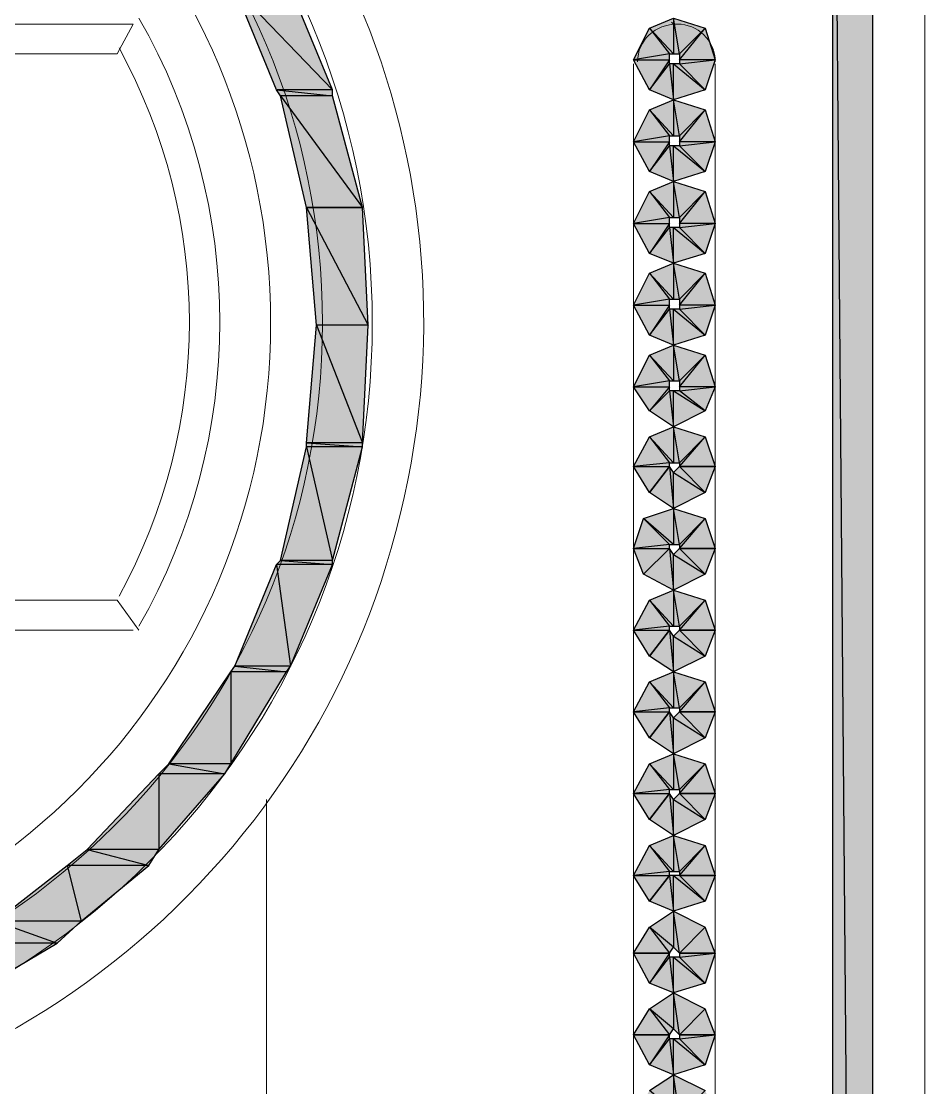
# Model space of a CAD drawing. Header units: millimetres. Extents: x 53 to 176, y -29 to 32.
# Drawn here: x 115.467 to 116.102, y -14.493 to -13.746 of the extents above; entities that cross this region are included whole.
import ezdxf

# ---------------------------------------------------------------- set-up
doc = ezdxf.new("R2010")
doc.units = ezdxf.units.MM
doc.layers.add('15 - Quadro de medição', color=6, linetype='Continuous')

msp = doc.modelspace()

# ---------------------------------------------------------------- hatches: boundary and pattern name
at = {"layer": '15 - Quadro de medição', "true_color": 0x000007}
h = msp.add_hatch(color=7, dxfattribs=at)
h.paths.add_polyline_path([(116.06382, -13.39693), (116.03588, -13.39693), (116.06382, -16.73937)])
h.paths.add_polyline_path([(116.03588, -13.39693), (116.06382, -16.73937), (116.03588, -16.73937)])
h = msp.add_hatch(color=7, dxfattribs=at)
h.paths.add_polyline_path([(115.65596, -13.72237), (115.61685, -13.72237), (115.6853, -13.79361)])
h.paths.add_polyline_path([(115.61685, -13.72237), (115.6853, -13.79361), (115.64619, -13.79361)])
h = msp.add_hatch(color=7, dxfattribs=at)
h.paths.add_polyline_path([(115.94649, -13.79361), (115.92833, -13.77545), (115.95347, -13.77266)])
h.paths.add_polyline_path([(115.92833, -13.77545), (115.95347, -13.77266), (115.92833, -13.77266)])
h.paths.add_polyline_path([(115.95347, -13.77266), (115.92833, -13.77266), (115.94649, -13.75031)])
h.paths.add_polyline_path([(115.92833, -13.77266), (115.94649, -13.75031), (115.92833, -13.76847)])
h.paths.add_polyline_path([(115.94649, -13.75031), (115.92833, -13.76847), (115.92414, -13.74332)])
h.paths.add_polyline_path([(115.92833, -13.76847), (115.92414, -13.74332), (115.92414, -13.76847)])
h.paths.add_polyline_path([(115.92414, -13.74332), (115.92414, -13.76847), (115.90738, -13.75031)])
h.paths.add_polyline_path([(115.92414, -13.76847), (115.90738, -13.75031), (115.92135, -13.76847)])
h.paths.add_polyline_path([(115.90738, -13.75031), (115.92135, -13.76847), (115.89621, -13.77266)])
h.paths.add_polyline_path([(115.92135, -13.76847), (115.89621, -13.77266), (115.92135, -13.77266)])
h.paths.add_polyline_path([(115.89621, -13.77266), (115.92135, -13.77266), (115.90738, -13.79361)])
h.paths.add_polyline_path([(115.92135, -13.77266), (115.90738, -13.79361), (115.92135, -13.77545)])
h.paths.add_polyline_path([(115.90738, -13.79361), (115.92135, -13.77545), (115.92414, -13.80059)])
h.paths.add_polyline_path([(115.92135, -13.77545), (115.92414, -13.80059), (115.92414, -13.77545)])
h.paths.add_polyline_path([(115.92414, -13.80059), (115.92414, -13.77545), (115.94649, -13.79361)])
h.paths.add_polyline_path([(115.92414, -13.77545), (115.94649, -13.79361), (115.92833, -13.77545)])
h = msp.add_hatch(color=7, dxfattribs=at)
h.paths.add_polyline_path([(115.6853, -13.79361), (115.64619, -13.79361), (115.6853, -13.7978)])
h.paths.add_polyline_path([(115.64619, -13.79361), (115.6853, -13.7978), (115.64898, -13.7978)])
h = msp.add_hatch(color=7, dxfattribs=at)
h.paths.add_polyline_path([(115.6853, -13.7978), (115.64898, -13.7978), (115.70625, -13.87602)])
h.paths.add_polyline_path([(115.64898, -13.7978), (115.70625, -13.87602), (115.66714, -13.87602)])
h = msp.add_hatch(color=7, dxfattribs=at)
h.paths.add_polyline_path([(115.94649, -13.85087), (115.92833, -13.83272), (115.95347, -13.82992)])
h.paths.add_polyline_path([(115.92833, -13.83272), (115.95347, -13.82992), (115.92833, -13.82992)])
h.paths.add_polyline_path([(115.95347, -13.82992), (115.92833, -13.82992), (115.94649, -13.80757)])
h.paths.add_polyline_path([(115.92833, -13.82992), (115.94649, -13.80757), (115.92833, -13.82573)])
h.paths.add_polyline_path([(115.94649, -13.80757), (115.92833, -13.82573), (115.92414, -13.80059)])
h.paths.add_polyline_path([(115.92833, -13.82573), (115.92414, -13.80059), (115.92414, -13.82573)])
h.paths.add_polyline_path([(115.92414, -13.80059), (115.92414, -13.82573), (115.90738, -13.80757)])
h.paths.add_polyline_path([(115.92414, -13.82573), (115.90738, -13.80757), (115.92135, -13.82573)])
h.paths.add_polyline_path([(115.90738, -13.80757), (115.92135, -13.82573), (115.89621, -13.82992)])
h.paths.add_polyline_path([(115.92135, -13.82573), (115.89621, -13.82992), (115.92135, -13.82992)])
h.paths.add_polyline_path([(115.89621, -13.82992), (115.92135, -13.82992), (115.90738, -13.85087)])
h.paths.add_polyline_path([(115.92135, -13.82992), (115.90738, -13.85087), (115.92135, -13.83272)])
h.paths.add_polyline_path([(115.90738, -13.85087), (115.92135, -13.83272), (115.92414, -13.85786)])
h.paths.add_polyline_path([(115.92135, -13.83272), (115.92414, -13.85786), (115.92414, -13.83272)])
h.paths.add_polyline_path([(115.92414, -13.85786), (115.92414, -13.83272), (115.94649, -13.85087)])
h.paths.add_polyline_path([(115.92414, -13.83272), (115.94649, -13.85087), (115.92833, -13.83272)])
h = msp.add_hatch(color=7, dxfattribs=at)
h.paths.add_polyline_path([(115.94649, -13.90814), (115.92833, -13.88998), (115.95347, -13.88719)])
h.paths.add_polyline_path([(115.92833, -13.88998), (115.95347, -13.88719), (115.92833, -13.88719)])
h.paths.add_polyline_path([(115.95347, -13.88719), (115.92833, -13.88719), (115.94649, -13.86484)])
h.paths.add_polyline_path([(115.92833, -13.88719), (115.94649, -13.86484), (115.92833, -13.883)])
h.paths.add_polyline_path([(115.94649, -13.86484), (115.92833, -13.883), (115.92414, -13.85786)])
h.paths.add_polyline_path([(115.92833, -13.883), (115.92414, -13.85786), (115.92414, -13.883)])
h.paths.add_polyline_path([(115.92414, -13.85786), (115.92414, -13.883), (115.90738, -13.86484)])
h.paths.add_polyline_path([(115.92414, -13.883), (115.90738, -13.86484), (115.92135, -13.883)])
h.paths.add_polyline_path([(115.90738, -13.86484), (115.92135, -13.883), (115.89621, -13.88719)])
h.paths.add_polyline_path([(115.92135, -13.883), (115.89621, -13.88719), (115.92135, -13.88719)])
h.paths.add_polyline_path([(115.89621, -13.88719), (115.92135, -13.88719), (115.90738, -13.90814)])
h.paths.add_polyline_path([(115.92135, -13.88719), (115.90738, -13.90814), (115.92135, -13.88998)])
h.paths.add_polyline_path([(115.90738, -13.90814), (115.92135, -13.88998), (115.92414, -13.91512)])
h.paths.add_polyline_path([(115.92135, -13.88998), (115.92414, -13.91512), (115.92414, -13.88998)])
h.paths.add_polyline_path([(115.92414, -13.91512), (115.92414, -13.88998), (115.94649, -13.90814)])
h.paths.add_polyline_path([(115.92414, -13.88998), (115.94649, -13.90814), (115.92833, -13.88998)])
h = msp.add_hatch(color=7, dxfattribs=at)
h.paths.add_polyline_path([(115.70625, -13.87602), (115.66714, -13.87602), (115.71044, -13.95842)])
h.paths.add_polyline_path([(115.66714, -13.87602), (115.71044, -13.95842), (115.67412, -13.95842)])
h = msp.add_hatch(color=7, dxfattribs=at)
h.paths.add_polyline_path([(115.94649, -13.96541), (115.92833, -13.94725), (115.95347, -13.94446)])
h.paths.add_polyline_path([(115.92833, -13.94725), (115.95347, -13.94446), (115.92833, -13.94446)])
h.paths.add_polyline_path([(115.95347, -13.94446), (115.92833, -13.94446), (115.94649, -13.92211)])
h.paths.add_polyline_path([(115.92833, -13.94446), (115.94649, -13.92211), (115.92833, -13.94027)])
h.paths.add_polyline_path([(115.94649, -13.92211), (115.92833, -13.94027), (115.92414, -13.91512)])
h.paths.add_polyline_path([(115.92833, -13.94027), (115.92414, -13.91512), (115.92414, -13.94027)])
h.paths.add_polyline_path([(115.92414, -13.91512), (115.92414, -13.94027), (115.90738, -13.92211)])
h.paths.add_polyline_path([(115.92414, -13.94027), (115.90738, -13.92211), (115.92135, -13.94027)])
h.paths.add_polyline_path([(115.90738, -13.92211), (115.92135, -13.94027), (115.89621, -13.94446)])
h.paths.add_polyline_path([(115.92135, -13.94027), (115.89621, -13.94446), (115.92135, -13.94446)])
h.paths.add_polyline_path([(115.89621, -13.94446), (115.92135, -13.94446), (115.90738, -13.96541)])
h.paths.add_polyline_path([(115.92135, -13.94446), (115.90738, -13.96541), (115.92135, -13.94725)])
h.paths.add_polyline_path([(115.90738, -13.96541), (115.92135, -13.94725), (115.92414, -13.97239)])
h.paths.add_polyline_path([(115.92135, -13.94725), (115.92414, -13.97239), (115.92414, -13.94725)])
h.paths.add_polyline_path([(115.92414, -13.97239), (115.92414, -13.94725), (115.94649, -13.96541)])
h.paths.add_polyline_path([(115.92414, -13.94725), (115.94649, -13.96541), (115.92833, -13.94725)])
h = msp.add_hatch(color=7, dxfattribs=at)
h.paths.add_polyline_path([(115.71044, -13.95842), (115.67412, -13.95842), (115.70625, -14.04083)])
h.paths.add_polyline_path([(115.67412, -13.95842), (115.70625, -14.04083), (115.66714, -14.04083)])
h = msp.add_hatch(color=7, dxfattribs=at)
h.paths.add_polyline_path([(115.94649, -14.01848), (115.92833, -14.00452), (115.95347, -14.00172)])
h.paths.add_polyline_path([(115.92833, -14.00452), (115.95347, -14.00172), (115.92833, -14.00172)])
h.paths.add_polyline_path([(115.95347, -14.00172), (115.92833, -14.00172), (115.94649, -13.97938)])
h.paths.add_polyline_path([(115.92833, -14.00172), (115.94649, -13.97938), (115.92833, -13.99753)])
h.paths.add_polyline_path([(115.94649, -13.97938), (115.92833, -13.99753), (115.92414, -13.97239)])
h.paths.add_polyline_path([(115.92833, -13.99753), (115.92414, -13.97239), (115.92414, -13.99753)])
h.paths.add_polyline_path([(115.92414, -13.97239), (115.92414, -13.99753), (115.90738, -13.97938)])
h.paths.add_polyline_path([(115.92414, -13.99753), (115.90738, -13.97938), (115.92135, -13.99753)])
h.paths.add_polyline_path([(115.90738, -13.97938), (115.92135, -13.99753), (115.89621, -14.00172)])
h.paths.add_polyline_path([(115.92135, -13.99753), (115.89621, -14.00172), (115.92135, -14.00172)])
h.paths.add_polyline_path([(115.89621, -14.00172), (115.92135, -14.00172), (115.90738, -14.01848)])
h.paths.add_polyline_path([(115.92135, -14.00172), (115.90738, -14.01848), (115.92135, -14.00452)])
h.paths.add_polyline_path([(115.90738, -14.01848), (115.92135, -14.00452), (115.92414, -14.02966)])
h.paths.add_polyline_path([(115.92135, -14.00452), (115.92414, -14.02966), (115.92414, -14.00452)])
h.paths.add_polyline_path([(115.92414, -14.02966), (115.92414, -14.00452), (115.94649, -14.01848)])
h.paths.add_polyline_path([(115.92414, -14.00452), (115.94649, -14.01848), (115.92833, -14.00452)])
h = msp.add_hatch(color=7, dxfattribs=at)
h.paths.add_polyline_path([(115.95347, -14.05759), (115.92833, -14.05759), (115.94649, -14.03664)])
h.paths.add_polyline_path([(115.92833, -14.05759), (115.94649, -14.03664), (115.92833, -14.0548)])
h.paths.add_polyline_path([(115.94649, -14.03664), (115.92833, -14.0548), (115.92414, -14.02966)])
h.paths.add_polyline_path([(115.92833, -14.0548), (115.92414, -14.02966), (115.92414, -14.0548)])
h.paths.add_polyline_path([(115.92414, -14.02966), (115.92414, -14.0548), (115.90738, -14.03664)])
h.paths.add_polyline_path([(115.92414, -14.0548), (115.90738, -14.03664), (115.92135, -14.0548)])
h.paths.add_polyline_path([(115.90738, -14.03664), (115.92135, -14.0548), (115.89621, -14.05759)])
h.paths.add_polyline_path([(115.92135, -14.0548), (115.89621, -14.05759), (115.92135, -14.05759)])
h.paths.add_polyline_path([(115.89621, -14.05759), (115.92135, -14.05759), (115.90738, -14.07575)])
h = msp.add_hatch(color=7, dxfattribs=at)
h.paths.add_polyline_path([(115.70625, -14.04363), (115.66714, -14.04363), (115.6853, -14.12324)])
h.paths.add_polyline_path([(115.66714, -14.04363), (115.6853, -14.12324), (115.64898, -14.12324)])
h = msp.add_hatch(color=7, dxfattribs=at)
h.paths.add_polyline_path([(115.70625, -14.04083), (115.66714, -14.04083), (115.70625, -14.04363)])
h.paths.add_polyline_path([(115.66714, -14.04083), (115.70625, -14.04363), (115.66714, -14.04363)])
h = msp.add_hatch(color=7, dxfattribs=at)
h.paths.add_polyline_path([(115.90738, -14.07575), (115.92135, -14.05759), (115.92414, -14.08693)])
h.paths.add_polyline_path([(115.92135, -14.05759), (115.92414, -14.08693), (115.92414, -14.06178)])
h.paths.add_polyline_path([(115.92414, -14.08693), (115.92414, -14.06178), (115.94649, -14.07575)])
h.paths.add_polyline_path([(115.92414, -14.06178), (115.94649, -14.07575), (115.92833, -14.05759)])
h.paths.add_polyline_path([(115.94649, -14.07575), (115.92833, -14.05759), (115.95347, -14.05759)])
h = msp.add_hatch(color=7, dxfattribs=at)
h.paths.add_polyline_path([(115.95347, -14.11486), (115.92833, -14.11486), (115.94649, -14.09391)])
h.paths.add_polyline_path([(115.92833, -14.11486), (115.94649, -14.09391), (115.92833, -14.11207)])
h.paths.add_polyline_path([(115.94649, -14.09391), (115.92833, -14.11207), (115.92414, -14.08693)])
h.paths.add_polyline_path([(115.92833, -14.11207), (115.92414, -14.08693), (115.92414, -14.11207)])
h.paths.add_polyline_path([(115.92414, -14.08693), (115.92414, -14.11207), (115.90319, -14.09391)])
h.paths.add_polyline_path([(115.92414, -14.11207), (115.90319, -14.09391), (115.92135, -14.11207)])
h.paths.add_polyline_path([(115.90319, -14.09391), (115.92135, -14.11207), (115.89621, -14.11486)])
h.paths.add_polyline_path([(115.92135, -14.11207), (115.89621, -14.11486), (115.92135, -14.11486)])
h.paths.add_polyline_path([(115.89621, -14.11486), (115.92135, -14.11486), (115.90319, -14.13302)])
h = msp.add_hatch(color=7, dxfattribs=at)
h.paths.add_polyline_path([(115.90319, -14.13302), (115.92135, -14.11486), (115.92414, -14.14419)])
h.paths.add_polyline_path([(115.92135, -14.11486), (115.92414, -14.14419), (115.92414, -14.11905)])
h.paths.add_polyline_path([(115.92414, -14.14419), (115.92414, -14.11905), (115.94649, -14.13302)])
h.paths.add_polyline_path([(115.92414, -14.11905), (115.94649, -14.13302), (115.92833, -14.11486)])
h.paths.add_polyline_path([(115.94649, -14.13302), (115.92833, -14.11486), (115.95347, -14.11486)])
h = msp.add_hatch(color=7, dxfattribs=at)
h.paths.add_polyline_path([(115.6853, -14.12604), (115.64619, -14.12604), (115.65596, -14.19727)])
h.paths.add_polyline_path([(115.64619, -14.12604), (115.65596, -14.19727), (115.61685, -14.19727)])
h = msp.add_hatch(color=7, dxfattribs=at)
h.paths.add_polyline_path([(115.6853, -14.12324), (115.64898, -14.12324), (115.6853, -14.12604)])
h.paths.add_polyline_path([(115.64898, -14.12324), (115.6853, -14.12604), (115.64619, -14.12604)])
h = msp.add_hatch(color=7, dxfattribs=at)
h.paths.add_polyline_path([(115.95347, -14.17213), (115.92833, -14.17213), (115.94649, -14.15118)])
h.paths.add_polyline_path([(115.92833, -14.17213), (115.94649, -14.15118), (115.92833, -14.16933)])
h.paths.add_polyline_path([(115.94649, -14.15118), (115.92833, -14.16933), (115.92414, -14.14419)])
h.paths.add_polyline_path([(115.92833, -14.16933), (115.92414, -14.14419), (115.92414, -14.16933)])
h.paths.add_polyline_path([(115.92414, -14.14419), (115.92414, -14.16933), (115.90738, -14.15118)])
h.paths.add_polyline_path([(115.92414, -14.16933), (115.90738, -14.15118), (115.92135, -14.16933)])
h.paths.add_polyline_path([(115.90738, -14.15118), (115.92135, -14.16933), (115.89621, -14.17213)])
h.paths.add_polyline_path([(115.92135, -14.16933), (115.89621, -14.17213), (115.92135, -14.17213)])
h.paths.add_polyline_path([(115.89621, -14.17213), (115.92135, -14.17213), (115.90738, -14.19029)])
h = msp.add_hatch(color=7, dxfattribs=at)
h.paths.add_polyline_path([(115.90738, -14.19029), (115.92135, -14.17213), (115.92414, -14.20146)])
h.paths.add_polyline_path([(115.92135, -14.17213), (115.92414, -14.20146), (115.92414, -14.17632)])
h.paths.add_polyline_path([(115.92414, -14.20146), (115.92414, -14.17632), (115.94649, -14.19029)])
h.paths.add_polyline_path([(115.92414, -14.17632), (115.94649, -14.19029), (115.92833, -14.17213)])
h.paths.add_polyline_path([(115.94649, -14.19029), (115.92833, -14.17213), (115.95347, -14.17213)])
h = msp.add_hatch(color=7, dxfattribs=at)
h.paths.add_polyline_path([(115.65317, -14.20146), (115.61406, -14.20146), (115.61406, -14.26571)])
h.paths.add_polyline_path([(115.61406, -14.20146), (115.61406, -14.26571), (115.57076, -14.26571)])
h = msp.add_hatch(color=7, dxfattribs=at)
h.paths.add_polyline_path([(115.65596, -14.19727), (115.61685, -14.19727), (115.65317, -14.20146)])
h.paths.add_polyline_path([(115.61685, -14.19727), (115.65317, -14.20146), (115.61406, -14.20146)])
h = msp.add_hatch(color=7, dxfattribs=at)
h.paths.add_polyline_path([(115.95347, -14.2294), (115.92833, -14.2294), (115.94649, -14.20844)])
h.paths.add_polyline_path([(115.92833, -14.2294), (115.94649, -14.20844), (115.92833, -14.2266)])
h.paths.add_polyline_path([(115.94649, -14.20844), (115.92833, -14.2266), (115.92414, -14.20146)])
h.paths.add_polyline_path([(115.92833, -14.2266), (115.92414, -14.20146), (115.92414, -14.2266)])
h.paths.add_polyline_path([(115.92414, -14.20146), (115.92414, -14.2266), (115.90738, -14.20844)])
h.paths.add_polyline_path([(115.92414, -14.2266), (115.90738, -14.20844), (115.92135, -14.2266)])
h.paths.add_polyline_path([(115.90738, -14.20844), (115.92135, -14.2266), (115.89621, -14.2294)])
h.paths.add_polyline_path([(115.92135, -14.2266), (115.89621, -14.2294), (115.92135, -14.2294)])
h.paths.add_polyline_path([(115.89621, -14.2294), (115.92135, -14.2294), (115.90738, -14.24755)])
h = msp.add_hatch(color=7, dxfattribs=at)
h.paths.add_polyline_path([(115.90738, -14.24755), (115.92135, -14.2294), (115.92414, -14.25873)])
h.paths.add_polyline_path([(115.92135, -14.2294), (115.92414, -14.25873), (115.92414, -14.23359)])
h.paths.add_polyline_path([(115.92414, -14.25873), (115.92414, -14.23359), (115.94649, -14.24755)])
h.paths.add_polyline_path([(115.92414, -14.23359), (115.94649, -14.24755), (115.92833, -14.2294)])
h.paths.add_polyline_path([(115.94649, -14.24755), (115.92833, -14.2294), (115.95347, -14.2294)])
h = msp.add_hatch(color=7, dxfattribs=at)
h.paths.add_polyline_path([(115.95347, -14.28666), (115.92833, -14.28666), (115.94649, -14.26571)])
h.paths.add_polyline_path([(115.92833, -14.28666), (115.94649, -14.26571), (115.92833, -14.28387)])
h.paths.add_polyline_path([(115.94649, -14.26571), (115.92833, -14.28387), (115.92414, -14.25873)])
h.paths.add_polyline_path([(115.92833, -14.28387), (115.92414, -14.25873), (115.92414, -14.28387)])
h.paths.add_polyline_path([(115.92414, -14.25873), (115.92414, -14.28387), (115.90738, -14.26571)])
h.paths.add_polyline_path([(115.92414, -14.28387), (115.90738, -14.26571), (115.92135, -14.28387)])
h.paths.add_polyline_path([(115.90738, -14.26571), (115.92135, -14.28387), (115.89621, -14.28666)])
h.paths.add_polyline_path([(115.92135, -14.28387), (115.89621, -14.28666), (115.92135, -14.28666)])
h.paths.add_polyline_path([(115.89621, -14.28666), (115.92135, -14.28666), (115.90738, -14.30482)])
h = msp.add_hatch(color=7, dxfattribs=at)
h.paths.add_polyline_path([(115.61406, -14.26571), (115.57076, -14.26571), (115.60987, -14.27269)])
h.paths.add_polyline_path([(115.57076, -14.26571), (115.60987, -14.27269), (115.56378, -14.27269)])
h = msp.add_hatch(color=7, dxfattribs=at)
h.paths.add_polyline_path([(115.60987, -14.27269), (115.56378, -14.27269), (115.56378, -14.32577)])
h.paths.add_polyline_path([(115.56378, -14.27269), (115.56378, -14.32577), (115.51349, -14.32577)])
h = msp.add_hatch(color=7, dxfattribs=at)
h.paths.add_polyline_path([(115.90738, -14.30482), (115.92135, -14.28666), (115.92414, -14.31599)])
h.paths.add_polyline_path([(115.92135, -14.28666), (115.92414, -14.31599), (115.92414, -14.29085)])
h.paths.add_polyline_path([(115.92414, -14.31599), (115.92414, -14.29085), (115.94649, -14.30482)])
h.paths.add_polyline_path([(115.92414, -14.29085), (115.94649, -14.30482), (115.92833, -14.28666)])
h.paths.add_polyline_path([(115.94649, -14.30482), (115.92833, -14.28666), (115.95347, -14.28666)])
h = msp.add_hatch(color=7, dxfattribs=at)
h.paths.add_polyline_path([(115.95347, -14.34393), (115.92833, -14.34393), (115.94649, -14.32298)])
h.paths.add_polyline_path([(115.92833, -14.34393), (115.94649, -14.32298), (115.92833, -14.34114)])
h.paths.add_polyline_path([(115.94649, -14.32298), (115.92833, -14.34114), (115.92414, -14.31599)])
h.paths.add_polyline_path([(115.92833, -14.34114), (115.92414, -14.31599), (115.92414, -14.34114)])
h.paths.add_polyline_path([(115.92414, -14.31599), (115.92414, -14.34114), (115.90738, -14.32298)])
h.paths.add_polyline_path([(115.92414, -14.34114), (115.90738, -14.32298), (115.92135, -14.34114)])
h.paths.add_polyline_path([(115.90738, -14.32298), (115.92135, -14.34114), (115.89621, -14.34393)])
h.paths.add_polyline_path([(115.92135, -14.34114), (115.89621, -14.34393), (115.92135, -14.34393)])
h.paths.add_polyline_path([(115.89621, -14.34393), (115.92135, -14.34393), (115.90738, -14.36209)])
h = msp.add_hatch(color=7, dxfattribs=at)
h.paths.add_polyline_path([(115.56378, -14.32577), (115.51349, -14.32577), (115.55679, -14.33695)])
h.paths.add_polyline_path([(115.51349, -14.32577), (115.55679, -14.33695), (115.49953, -14.33695)])
h = msp.add_hatch(color=7, dxfattribs=at)
h.paths.add_polyline_path([(115.55679, -14.33695), (115.49953, -14.33695), (115.5093, -14.37605)])
h.paths.add_polyline_path([(115.49953, -14.33695), (115.5093, -14.37605), (115.44924, -14.37605)])
h = msp.add_hatch(color=7, dxfattribs=at)
h.paths.add_polyline_path([(115.90738, -14.36209), (115.92135, -14.34393), (115.92414, -14.36907)])
h.paths.add_polyline_path([(115.92135, -14.34393), (115.92414, -14.36907), (115.92414, -14.34393)])
h.paths.add_polyline_path([(115.92414, -14.36907), (115.92414, -14.34393), (115.94649, -14.36209)])
h.paths.add_polyline_path([(115.92414, -14.34393), (115.94649, -14.36209), (115.92833, -14.34393)])
h.paths.add_polyline_path([(115.94649, -14.36209), (115.92833, -14.34393), (115.95347, -14.34393)])
h = msp.add_hatch(color=7, dxfattribs=at)
h.paths.add_polyline_path([(115.95347, -14.3984), (115.94649, -14.38025), (115.92833, -14.3984)])
h.paths.add_polyline_path([(115.94649, -14.38025), (115.92833, -14.3984), (115.92414, -14.36907)])
h.paths.add_polyline_path([(115.92833, -14.3984), (115.92414, -14.36907), (115.92414, -14.39421)])
h.paths.add_polyline_path([(115.92414, -14.36907), (115.92414, -14.39421), (115.90738, -14.38025)])
h.paths.add_polyline_path([(115.92414, -14.39421), (115.90738, -14.38025), (115.92135, -14.3984)])
h.paths.add_polyline_path([(115.90738, -14.38025), (115.92135, -14.3984), (115.89621, -14.3984)])
h = msp.add_hatch(color=7, dxfattribs=at)
h.paths.add_polyline_path([(115.5093, -14.37605), (115.44924, -14.37605), (115.49254, -14.39142)])
h.paths.add_polyline_path([(115.44924, -14.37605), (115.49254, -14.39142), (115.4241, -14.39142)])
h = msp.add_hatch(color=7, dxfattribs=at)
h.paths.add_polyline_path([(115.49254, -14.39142), (115.4241, -14.39142), (115.45204, -14.41516)])
h.paths.add_polyline_path([(115.4241, -14.39142), (115.45204, -14.41516), (115.37801, -14.41516)])
h = msp.add_hatch(color=7, dxfattribs=at)
h.paths.add_polyline_path([(115.89621, -14.3984), (115.92135, -14.3984), (115.90738, -14.41935)])
h.paths.add_polyline_path([(115.92135, -14.3984), (115.90738, -14.41935), (115.92135, -14.4012)])
h.paths.add_polyline_path([(115.90738, -14.41935), (115.92135, -14.4012), (115.92414, -14.42634)])
h.paths.add_polyline_path([(115.92135, -14.4012), (115.92414, -14.42634), (115.92414, -14.4012)])
h.paths.add_polyline_path([(115.92414, -14.42634), (115.92414, -14.4012), (115.94649, -14.41935)])
h.paths.add_polyline_path([(115.92414, -14.4012), (115.94649, -14.41935), (115.92833, -14.4012)])
h.paths.add_polyline_path([(115.94649, -14.41935), (115.92833, -14.4012), (115.95347, -14.3984)])
h.paths.add_polyline_path([(115.92833, -14.4012), (115.95347, -14.3984), (115.92833, -14.3984)])
h = msp.add_hatch(color=7, dxfattribs=at)
h.paths.add_polyline_path([(115.95347, -14.45567), (115.94649, -14.43751), (115.92833, -14.45567)])
h.paths.add_polyline_path([(115.94649, -14.43751), (115.92833, -14.45567), (115.92414, -14.42634)])
h.paths.add_polyline_path([(115.92833, -14.45567), (115.92414, -14.42634), (115.92414, -14.45148)])
h.paths.add_polyline_path([(115.92414, -14.42634), (115.92414, -14.45148), (115.90738, -14.43751)])
h.paths.add_polyline_path([(115.92414, -14.45148), (115.90738, -14.43751), (115.92135, -14.45567)])
h.paths.add_polyline_path([(115.90738, -14.43751), (115.92135, -14.45567), (115.89621, -14.45567)])
h = msp.add_hatch(color=7, dxfattribs=at)
h.paths.add_polyline_path([(115.89621, -14.45567), (115.92135, -14.45567), (115.90738, -14.47662)])
h.paths.add_polyline_path([(115.92135, -14.45567), (115.90738, -14.47662), (115.92135, -14.45846)])
h.paths.add_polyline_path([(115.90738, -14.47662), (115.92135, -14.45846), (115.92414, -14.48361)])
h.paths.add_polyline_path([(115.92135, -14.45846), (115.92414, -14.48361), (115.92414, -14.45846)])
h.paths.add_polyline_path([(115.92414, -14.48361), (115.92414, -14.45846), (115.94649, -14.47662)])
h.paths.add_polyline_path([(115.92414, -14.45846), (115.94649, -14.47662), (115.92833, -14.45846)])
h.paths.add_polyline_path([(115.94649, -14.47662), (115.92833, -14.45846), (115.95347, -14.45567)])
h.paths.add_polyline_path([(115.92833, -14.45846), (115.95347, -14.45567), (115.92833, -14.45567)])
h = msp.add_hatch(color=7, dxfattribs=at)
h.paths.add_polyline_path([(115.95347, -14.51294), (115.94649, -14.49478), (115.92833, -14.51294)])
h.paths.add_polyline_path([(115.94649, -14.49478), (115.92833, -14.51294), (115.92414, -14.48361)])
h.paths.add_polyline_path([(115.92833, -14.51294), (115.92414, -14.48361), (115.92414, -14.50875)])
h.paths.add_polyline_path([(115.92414, -14.48361), (115.92414, -14.50875), (115.90738, -14.49478)])
h.paths.add_polyline_path([(115.92414, -14.50875), (115.90738, -14.49478), (115.92135, -14.51294)])
h.paths.add_polyline_path([(115.90738, -14.49478), (115.92135, -14.51294), (115.89621, -14.51294)])

# ---------------------------------------------------------------- linework, layer by layer
at = {"layer": '15 - Quadro de medição', "color": 7, "linetype": 'Continuous', "lineweight": 20, "true_color": 0x000007}
for points in [[(114.24803, -13.03237), (116.10013, -13.03237), (116.10013, -16.73937), (114.24803, -16.73937)], [(116.10013, -13.03237), (117.95223, -13.03237), (117.95223, -16.73937), (116.10013, -16.73937)]]:
    msp.add_lwpolyline(points, close=True, dxfattribs=at)
for points in [[(114.31927, -13.17484), (116.03588, -13.17484), (116.03588, -16.73937), (114.31228, -16.73937), (114.31088, -16.73937), (114.24803, -16.73937)], [(116.10013, -13.26144), (116.10013, -16.73937), (114.24803, -16.73937), (114.24803, -13.26144)], [(117.95223, -13.26144), (117.95223, -16.73937), (116.10013, -16.73937), (116.10013, -13.26144)], [(116.03588, -16.73937), (116.06382, -16.73937), (116.06382, -13.39693)], [(115.92414, -13.74751), (115.92274, -13.74612), (115.92274, -13.74612)], [(114.80534, -13.74751), (115.54562, -13.74751), (115.54562, -13.74751)], [(115.53445, -13.76847), (115.54562, -13.74751), (115.54562, -13.74751)], [(114.8193, -13.76847), (115.53445, -13.76847), (115.53445, -13.76847)], [(115.89621, -13.77545), (115.89621, -14.68334), (115.89621, -14.68334)], [(115.95347, -14.68334), (115.95347, -13.77545), (115.95347, -13.77545)], [(115.53445, -14.15118), (114.8193, -14.15118), (114.8193, -14.15118)], [(115.53445, -14.15118), (115.54981, -14.17213), (115.54981, -14.17213)], [(115.54562, -14.17213), (114.80534, -14.17213), (114.80534, -14.17213)], [(115.6392, -14.63725), (115.6392, -14.29085), (115.6392, -14.29085)]]:
    msp.add_lwpolyline(points, dxfattribs=at)
at = {"layer": '15 - Quadro de medição', "color": 7, "linetype": 'Continuous', "lineweight": -2, "true_color": 0x000007}
for points in [[(116.06382, -13.39693), (116.03588, -13.39693), (116.06382, -16.73937)], [(116.03588, -13.39693), (116.06382, -16.73937), (116.03588, -16.73937)], [(115.65596, -13.72237), (115.61685, -13.72237), (115.6853, -13.79361)], [(115.61685, -13.72237), (115.6853, -13.79361), (115.64619, -13.79361)], [(115.92414, -13.74332), (115.92414, -13.76847), (115.90738, -13.75031)], [(115.94649, -13.75031), (115.92833, -13.76847), (115.92414, -13.74332)], [(115.92833, -13.76847), (115.92414, -13.74332), (115.92414, -13.76847)], [(115.90738, -13.75031), (115.92135, -13.76847), (115.89621, -13.77266)], [(115.92414, -13.76847), (115.90738, -13.75031), (115.92135, -13.76847)], [(115.95347, -13.77266), (115.92833, -13.77266), (115.94649, -13.75031)], [(115.92833, -13.77266), (115.94649, -13.75031), (115.92833, -13.76847)], [(115.92135, -13.76847), (115.89621, -13.77266), (115.92135, -13.77266)], [(115.89621, -13.77266), (115.92135, -13.77266), (115.90738, -13.79361)], [(115.92135, -13.77266), (115.90738, -13.79361), (115.92135, -13.77545)], [(115.90738, -13.79361), (115.92135, -13.77545), (115.92414, -13.80059)], [(115.92135, -13.77545), (115.92414, -13.80059), (115.92414, -13.77545)], [(115.92414, -13.80059), (115.92414, -13.77545), (115.94649, -13.79361)], [(115.92414, -13.77545), (115.94649, -13.79361), (115.92833, -13.77545)], [(115.94649, -13.79361), (115.92833, -13.77545), (115.95347, -13.77266)], [(115.92833, -13.77545), (115.95347, -13.77266), (115.92833, -13.77266)], [(115.6853, -13.79361), (115.64619, -13.79361), (115.6853, -13.7978)], [(115.64619, -13.79361), (115.6853, -13.7978), (115.64898, -13.7978)], [(115.6853, -13.7978), (115.64898, -13.7978), (115.70625, -13.87602)], [(115.64898, -13.7978), (115.70625, -13.87602), (115.66714, -13.87602)], [(115.92414, -13.80059), (115.92414, -13.82573), (115.90738, -13.80757)], [(115.94649, -13.80757), (115.92833, -13.82573), (115.92414, -13.80059)], [(115.92833, -13.82573), (115.92414, -13.80059), (115.92414, -13.82573)], [(115.90738, -13.80757), (115.92135, -13.82573), (115.89621, -13.82992)], [(115.92414, -13.82573), (115.90738, -13.80757), (115.92135, -13.82573)], [(115.95347, -13.82992), (115.92833, -13.82992), (115.94649, -13.80757)], [(115.92833, -13.82992), (115.94649, -13.80757), (115.92833, -13.82573)], [(115.92135, -13.82573), (115.89621, -13.82992), (115.92135, -13.82992)], [(115.89621, -13.82992), (115.92135, -13.82992), (115.90738, -13.85087)], [(115.92135, -13.82992), (115.90738, -13.85087), (115.92135, -13.83272)], [(115.90738, -13.85087), (115.92135, -13.83272), (115.92414, -13.85786)], [(115.92135, -13.83272), (115.92414, -13.85786), (115.92414, -13.83272)], [(115.92414, -13.85786), (115.92414, -13.83272), (115.94649, -13.85087)], [(115.92414, -13.83272), (115.94649, -13.85087), (115.92833, -13.83272)], [(115.94649, -13.85087), (115.92833, -13.83272), (115.95347, -13.82992)], [(115.92833, -13.83272), (115.95347, -13.82992), (115.92833, -13.82992)], [(115.92414, -13.85786), (115.92414, -13.883), (115.90738, -13.86484)], [(115.94649, -13.86484), (115.92833, -13.883), (115.92414, -13.85786)], [(115.92833, -13.883), (115.92414, -13.85786), (115.92414, -13.883)], [(115.90738, -13.86484), (115.92135, -13.883), (115.89621, -13.88719)], [(115.92414, -13.883), (115.90738, -13.86484), (115.92135, -13.883)], [(115.95347, -13.88719), (115.92833, -13.88719), (115.94649, -13.86484)], [(115.92833, -13.88719), (115.94649, -13.86484), (115.92833, -13.883)], [(115.66714, -13.87602), (115.70625, -13.87602), (115.70625, -13.87602)], [(115.70625, -13.87602), (115.70625, -13.87602), (115.66714, -13.87602)], [(115.70625, -13.87602), (115.66714, -13.87602), (115.71044, -13.95842)], [(115.66714, -13.87602), (115.71044, -13.95842), (115.67412, -13.95842)], [(115.92135, -13.883), (115.89621, -13.88719), (115.92135, -13.88719)], [(115.89621, -13.88719), (115.92135, -13.88719), (115.90738, -13.90814)], [(115.92135, -13.88719), (115.90738, -13.90814), (115.92135, -13.88998)], [(115.94649, -13.90814), (115.92833, -13.88998), (115.95347, -13.88719)], [(115.92833, -13.88998), (115.95347, -13.88719), (115.92833, -13.88719)], [(115.90738, -13.90814), (115.92135, -13.88998), (115.92414, -13.91512)], [(115.92135, -13.88998), (115.92414, -13.91512), (115.92414, -13.88998)], [(115.92414, -13.91512), (115.92414, -13.88998), (115.94649, -13.90814)], [(115.92414, -13.88998), (115.94649, -13.90814), (115.92833, -13.88998)], [(115.92414, -13.91512), (115.92414, -13.94027), (115.90738, -13.92211)], [(115.94649, -13.92211), (115.92833, -13.94027), (115.92414, -13.91512)], [(115.92833, -13.94027), (115.92414, -13.91512), (115.92414, -13.94027)], [(115.90738, -13.92211), (115.92135, -13.94027), (115.89621, -13.94446)], [(115.92414, -13.94027), (115.90738, -13.92211), (115.92135, -13.94027)], [(115.95347, -13.94446), (115.92833, -13.94446), (115.94649, -13.92211)], [(115.92833, -13.94446), (115.94649, -13.92211), (115.92833, -13.94027)], [(115.92135, -13.94027), (115.89621, -13.94446), (115.92135, -13.94446)], [(115.89621, -13.94446), (115.92135, -13.94446), (115.90738, -13.96541)], [(115.92135, -13.94446), (115.90738, -13.96541), (115.92135, -13.94725)], [(115.90738, -13.96541), (115.92135, -13.94725), (115.92414, -13.97239)], [(115.92135, -13.94725), (115.92414, -13.97239), (115.92414, -13.94725)], [(115.92414, -13.97239), (115.92414, -13.94725), (115.94649, -13.96541)], [(115.92414, -13.94725), (115.94649, -13.96541), (115.92833, -13.94725)], [(115.94649, -13.96541), (115.92833, -13.94725), (115.95347, -13.94446)], [(115.92833, -13.94725), (115.95347, -13.94446), (115.92833, -13.94446)], [(115.67412, -13.95842), (115.70625, -14.04083), (115.66714, -14.04083)], [(115.71044, -13.95842), (115.67412, -13.95842), (115.70625, -14.04083)], [(115.92414, -13.97239), (115.92414, -13.99753), (115.90738, -13.97938)], [(115.94649, -13.97938), (115.92833, -13.99753), (115.92414, -13.97239)], [(115.92833, -13.99753), (115.92414, -13.97239), (115.92414, -13.99753)], [(115.90738, -13.97938), (115.92135, -13.99753), (115.89621, -14.00172)], [(115.92414, -13.99753), (115.90738, -13.97938), (115.92135, -13.99753)], [(115.95347, -14.00172), (115.92833, -14.00172), (115.94649, -13.97938)], [(115.92833, -14.00172), (115.94649, -13.97938), (115.92833, -13.99753)], [(115.92135, -13.99753), (115.89621, -14.00172), (115.92135, -14.00172)], [(115.89621, -14.00172), (115.92135, -14.00172), (115.90738, -14.01848)], [(115.92135, -14.00172), (115.90738, -14.01848), (115.92135, -14.00452)], [(115.90738, -14.01848), (115.92135, -14.00452), (115.92414, -14.02966)], [(115.92135, -14.00452), (115.92414, -14.02966), (115.92414, -14.00452)], [(115.92414, -14.02966), (115.92414, -14.00452), (115.94649, -14.01848)], [(115.92414, -14.00452), (115.94649, -14.01848), (115.92833, -14.00452)], [(115.94649, -14.01848), (115.92833, -14.00452), (115.95347, -14.00172)], [(115.92833, -14.00452), (115.95347, -14.00172), (115.92833, -14.00172)], [(115.92414, -14.02966), (115.92414, -14.0548), (115.90738, -14.03664)], [(115.94649, -14.03664), (115.92833, -14.0548), (115.92414, -14.02966)], [(115.92833, -14.0548), (115.92414, -14.02966), (115.92414, -14.0548)], [(115.90738, -14.03664), (115.92135, -14.0548), (115.89621, -14.05759)], [(115.92414, -14.0548), (115.90738, -14.03664), (115.92135, -14.0548)], [(115.95347, -14.05759), (115.92833, -14.05759), (115.94649, -14.03664)], [(115.92833, -14.05759), (115.94649, -14.03664), (115.92833, -14.0548)], [(115.66714, -14.04363), (115.6853, -14.12324), (115.64898, -14.12324)], [(115.70625, -14.04083), (115.66714, -14.04083), (115.70625, -14.04363)], [(115.66714, -14.04083), (115.70625, -14.04363), (115.66714, -14.04363)], [(115.70625, -14.04363), (115.66714, -14.04363), (115.6853, -14.12324)], [(115.92135, -14.0548), (115.89621, -14.05759), (115.92135, -14.05759)], [(115.89621, -14.05759), (115.92135, -14.05759), (115.90738, -14.07575)], [(115.90738, -14.07575), (115.92135, -14.05759), (115.92414, -14.08693)], [(115.92135, -14.05759), (115.92414, -14.08693), (115.92414, -14.06178)], [(115.92414, -14.06178), (115.94649, -14.07575), (115.92833, -14.05759)], [(115.94649, -14.07575), (115.92833, -14.05759), (115.95347, -14.05759)], [(115.92414, -14.08693), (115.92414, -14.06178), (115.94649, -14.07575)], [(115.92414, -14.08693), (115.92414, -14.11207), (115.90319, -14.09391)], [(115.94649, -14.09391), (115.92833, -14.11207), (115.92414, -14.08693)], [(115.92833, -14.11207), (115.92414, -14.08693), (115.92414, -14.11207)], [(115.90319, -14.09391), (115.92135, -14.11207), (115.89621, -14.11486)], [(115.92414, -14.11207), (115.90319, -14.09391), (115.92135, -14.11207)], [(115.95347, -14.11486), (115.92833, -14.11486), (115.94649, -14.09391)], [(115.92833, -14.11486), (115.94649, -14.09391), (115.92833, -14.11207)], [(115.92135, -14.11207), (115.89621, -14.11486), (115.92135, -14.11486)], [(115.89621, -14.11486), (115.92135, -14.11486), (115.90319, -14.13302)], [(115.90319, -14.13302), (115.92135, -14.11486), (115.92414, -14.14419)], [(115.92135, -14.11486), (115.92414, -14.14419), (115.92414, -14.11905)], [(115.92414, -14.11905), (115.94649, -14.13302), (115.92833, -14.11486)], [(115.92414, -14.14419), (115.92414, -14.11905), (115.94649, -14.13302)], [(115.94649, -14.13302), (115.92833, -14.11486), (115.95347, -14.11486)], [(115.64619, -14.12604), (115.65596, -14.19727), (115.61685, -14.19727)], [(115.64898, -14.12324), (115.6853, -14.12604), (115.64619, -14.12604)], [(115.6853, -14.12604), (115.64619, -14.12604), (115.65596, -14.19727)], [(115.6853, -14.12324), (115.64898, -14.12324), (115.6853, -14.12604)], [(115.92414, -14.14419), (115.92414, -14.16933), (115.90738, -14.15118)], [(115.94649, -14.15118), (115.92833, -14.16933), (115.92414, -14.14419)], [(115.92833, -14.16933), (115.92414, -14.14419), (115.92414, -14.16933)], [(115.90738, -14.15118), (115.92135, -14.16933), (115.89621, -14.17213)], [(115.92414, -14.16933), (115.90738, -14.15118), (115.92135, -14.16933)], [(115.95347, -14.17213), (115.92833, -14.17213), (115.94649, -14.15118)], [(115.92833, -14.17213), (115.94649, -14.15118), (115.92833, -14.16933)], [(115.92135, -14.16933), (115.89621, -14.17213), (115.92135, -14.17213)], [(115.89621, -14.17213), (115.92135, -14.17213), (115.90738, -14.19029)], [(115.90738, -14.19029), (115.92135, -14.17213), (115.92414, -14.20146)], [(115.92135, -14.17213), (115.92414, -14.20146), (115.92414, -14.17632)], [(115.92414, -14.17632), (115.94649, -14.19029), (115.92833, -14.17213)], [(115.94649, -14.19029), (115.92833, -14.17213), (115.95347, -14.17213)], [(115.92414, -14.20146), (115.92414, -14.17632), (115.94649, -14.19029)], [(115.61406, -14.20146), (115.61406, -14.26571), (115.57076, -14.26571)], [(115.61685, -14.19727), (115.65317, -14.20146), (115.61406, -14.20146)], [(115.65317, -14.20146), (115.61406, -14.20146), (115.61406, -14.26571)], [(115.65596, -14.19727), (115.61685, -14.19727), (115.65317, -14.20146)], [(115.92414, -14.20146), (115.92414, -14.2266), (115.90738, -14.20844)], [(115.94649, -14.20844), (115.92833, -14.2266), (115.92414, -14.20146)], [(115.92833, -14.2266), (115.92414, -14.20146), (115.92414, -14.2266)], [(115.90738, -14.20844), (115.92135, -14.2266), (115.89621, -14.2294)], [(115.92414, -14.2266), (115.90738, -14.20844), (115.92135, -14.2266)], [(115.95347, -14.2294), (115.92833, -14.2294), (115.94649, -14.20844)], [(115.92833, -14.2294), (115.94649, -14.20844), (115.92833, -14.2266)], [(115.92135, -14.2266), (115.89621, -14.2294), (115.92135, -14.2294)], [(115.89621, -14.2294), (115.92135, -14.2294), (115.90738, -14.24755)], [(115.90738, -14.24755), (115.92135, -14.2294), (115.92414, -14.25873)], [(115.92135, -14.2294), (115.92414, -14.25873), (115.92414, -14.23359)], [(115.92414, -14.23359), (115.94649, -14.24755), (115.92833, -14.2294)], [(115.94649, -14.24755), (115.92833, -14.2294), (115.95347, -14.2294)], [(115.92414, -14.25873), (115.92414, -14.23359), (115.94649, -14.24755)], [(115.92414, -14.25873), (115.92414, -14.28387), (115.90738, -14.26571)], [(115.94649, -14.26571), (115.92833, -14.28387), (115.92414, -14.25873)], [(115.92833, -14.28387), (115.92414, -14.25873), (115.92414, -14.28387)], [(115.57076, -14.26571), (115.60987, -14.27269), (115.56378, -14.27269)], [(115.61406, -14.26571), (115.57076, -14.26571), (115.60987, -14.27269)], [(115.90738, -14.26571), (115.92135, -14.28387), (115.89621, -14.28666)], [(115.92414, -14.28387), (115.90738, -14.26571), (115.92135, -14.28387)], [(115.95347, -14.28666), (115.92833, -14.28666), (115.94649, -14.26571)], [(115.92833, -14.28666), (115.94649, -14.26571), (115.92833, -14.28387)], [(115.56378, -14.27269), (115.56378, -14.32577), (115.51349, -14.32577)], [(115.60987, -14.27269), (115.56378, -14.27269), (115.56378, -14.32577)], [(115.92135, -14.28387), (115.89621, -14.28666), (115.92135, -14.28666)], [(115.89621, -14.28666), (115.92135, -14.28666), (115.90738, -14.30482)], [(115.90738, -14.30482), (115.92135, -14.28666), (115.92414, -14.31599)], [(115.92135, -14.28666), (115.92414, -14.31599), (115.92414, -14.29085)], [(115.92414, -14.29085), (115.94649, -14.30482), (115.92833, -14.28666)], [(115.92414, -14.31599), (115.92414, -14.29085), (115.94649, -14.30482)], [(115.94649, -14.30482), (115.92833, -14.28666), (115.95347, -14.28666)], [(115.92414, -14.31599), (115.92414, -14.34114), (115.90738, -14.32298)], [(115.94649, -14.32298), (115.92833, -14.34114), (115.92414, -14.31599)], [(115.92833, -14.34114), (115.92414, -14.31599), (115.92414, -14.34114)], [(115.51349, -14.32577), (115.55679, -14.33695), (115.49953, -14.33695)], [(115.56378, -14.32577), (115.51349, -14.32577), (115.55679, -14.33695)], [(115.90738, -14.32298), (115.92135, -14.34114), (115.89621, -14.34393)], [(115.92414, -14.34114), (115.90738, -14.32298), (115.92135, -14.34114)], [(115.95347, -14.34393), (115.92833, -14.34393), (115.94649, -14.32298)], [(115.92833, -14.34393), (115.94649, -14.32298), (115.92833, -14.34114)], [(115.49953, -14.33695), (115.5093, -14.37605), (115.44924, -14.37605)], [(115.55679, -14.33695), (115.49953, -14.33695), (115.5093, -14.37605)], [(115.92135, -14.34114), (115.89621, -14.34393), (115.92135, -14.34393)], [(115.89621, -14.34393), (115.92135, -14.34393), (115.90738, -14.36209)], [(115.90738, -14.36209), (115.92135, -14.34393), (115.92414, -14.36907)], [(115.92135, -14.34393), (115.92414, -14.36907), (115.92414, -14.34393)], [(115.92414, -14.36907), (115.92414, -14.34393), (115.94649, -14.36209)], [(115.92414, -14.34393), (115.94649, -14.36209), (115.92833, -14.34393)], [(115.94649, -14.36209), (115.92833, -14.34393), (115.95347, -14.34393)], [(115.92414, -14.36907), (115.92414, -14.39421), (115.90738, -14.38025)], [(115.94649, -14.38025), (115.92833, -14.3984), (115.92414, -14.36907)], [(115.92833, -14.3984), (115.92414, -14.36907), (115.92414, -14.39421)], [(115.44924, -14.37605), (115.49254, -14.39142), (115.4241, -14.39142)], [(115.5093, -14.37605), (115.44924, -14.37605), (115.49254, -14.39142)], [(115.90738, -14.38025), (115.92135, -14.3984), (115.89621, -14.3984)], [(115.92414, -14.39421), (115.90738, -14.38025), (115.92135, -14.3984)], [(115.95347, -14.3984), (115.94649, -14.38025), (115.92833, -14.3984)], [(115.49254, -14.39142), (115.4241, -14.39142), (115.45204, -14.41516)], [(115.89621, -14.3984), (115.92135, -14.3984), (115.90738, -14.41935)], [(115.92135, -14.3984), (115.90738, -14.41935), (115.92135, -14.4012)], [(115.90738, -14.41935), (115.92135, -14.4012), (115.92414, -14.42634)], [(115.92135, -14.4012), (115.92414, -14.42634), (115.92414, -14.4012)], [(115.92414, -14.42634), (115.92414, -14.4012), (115.94649, -14.41935)], [(115.92414, -14.4012), (115.94649, -14.41935), (115.92833, -14.4012)], [(115.94649, -14.41935), (115.92833, -14.4012), (115.95347, -14.3984)], [(115.92833, -14.4012), (115.95347, -14.3984), (115.92833, -14.3984)], [(115.92414, -14.42634), (115.92414, -14.45148), (115.90738, -14.43751)], [(115.94649, -14.43751), (115.92833, -14.45567), (115.92414, -14.42634)], [(115.92833, -14.45567), (115.92414, -14.42634), (115.92414, -14.45148)], [(115.90738, -14.43751), (115.92135, -14.45567), (115.89621, -14.45567)], [(115.92414, -14.45148), (115.90738, -14.43751), (115.92135, -14.45567)], [(115.95347, -14.45567), (115.94649, -14.43751), (115.92833, -14.45567)], [(115.89621, -14.45567), (115.92135, -14.45567), (115.90738, -14.47662)], [(115.92135, -14.45567), (115.90738, -14.47662), (115.92135, -14.45846)], [(115.94649, -14.47662), (115.92833, -14.45846), (115.95347, -14.45567)], [(115.92833, -14.45846), (115.95347, -14.45567), (115.92833, -14.45567)], [(115.90738, -14.47662), (115.92135, -14.45846), (115.92414, -14.48361)], [(115.92135, -14.45846), (115.92414, -14.48361), (115.92414, -14.45846)], [(115.92414, -14.48361), (115.92414, -14.45846), (115.94649, -14.47662)], [(115.92414, -14.45846), (115.94649, -14.47662), (115.92833, -14.45846)], [(115.92414, -14.48361), (115.92414, -14.50875), (115.90738, -14.49478)], [(115.94649, -14.49478), (115.92833, -14.51294), (115.92414, -14.48361)], [(115.92833, -14.51294), (115.92414, -14.48361), (115.92414, -14.50875)]]:
    msp.add_lwpolyline(points, close=True, dxfattribs=at)
at = {"layer": '15 - Quadro de medição', "color": 7, "linetype": 'Continuous', "lineweight": 20, "true_color": 0x000007}
for points in [[(115.71323, -13.95703), (115.71323, -13.66091), (115.47438, -13.42207), (115.17967, -13.42207), (115.17967, -13.42207), (114.88356, -13.42207), (114.64471, -13.66091), (114.64471, -13.95703), (114.64471, -13.95703), (114.64471, -14.25174), (114.88356, -14.49059), (115.17967, -14.49059), (115.17967, -14.49059), (115.47438, -14.49059), (115.71323, -14.25174), (115.71323, -13.95703)], [(114.91847, -13.45), (114.68382, -13.57013), (114.5623, -13.83551), (114.62516, -14.09112), (114.62516, -14.09112), (114.68661, -14.34672), (114.91568, -14.5269), (115.17967, -14.5269), (115.17967, -14.5269), (115.44226, -14.5269), (115.67133, -14.34672), (115.73278, -14.09112), (115.73278, -14.09112), (115.79564, -13.83551), (115.67412, -13.57013), (115.44086, -13.45)], [(115.67831, -13.95703), (115.67831, -13.68047), (115.45483, -13.45699), (115.17967, -13.45699), (115.17967, -13.45699), (114.90311, -13.45699), (114.67963, -13.68047), (114.67963, -13.95703), (114.67963, -13.95703), (114.67963, -14.23219), (114.90311, -14.45567), (115.17967, -14.45567), (115.17967, -14.45567), (115.45483, -14.45567), (115.67831, -14.23219), (115.67831, -13.95703)], [(115.642, -13.95703), (115.642, -13.70002), (115.43528, -13.4933), (115.17967, -13.4933), (115.17967, -13.4933), (114.92266, -13.4933), (114.71594, -13.70002), (114.71594, -13.95703), (114.71594, -13.95703), (114.71594, -14.21263), (114.92266, -14.41935), (115.17967, -14.41935), (115.17967, -14.41935), (115.43528, -14.41935), (115.642, -14.21263), (115.642, -13.95703)]]:
    msp.add_open_spline(points, degree=3, knots=[0, 0, 0, 0, 0.0625, 0.0625, 0.0625, 0.062501, 0.125, 0.125, 0.125, 0.125001, 0.1875, 0.1875, 0.1875, 0.187501, 1, 1, 1, 1], dxfattribs=at)
for points in [[(115.54981, -14.16933), (115.62523, -14.03804), (115.62523, -13.87462), (115.54981, -13.74332)], [(115.92693, -13.74751), (115.91157, -13.74751), (115.899, -13.75869), (115.899, -13.77405)], [(115.95347, -13.77405), (115.95347, -13.75869), (115.9409, -13.74751), (115.92693, -13.74751)], [(115.53584, -14.14838), (115.60149, -14.02826), (115.60149, -13.8844), (115.53584, -13.76427)]]:
    msp.add_open_spline(points, degree=3, dxfattribs=at)

doc.saveas('drawing.dxf')
